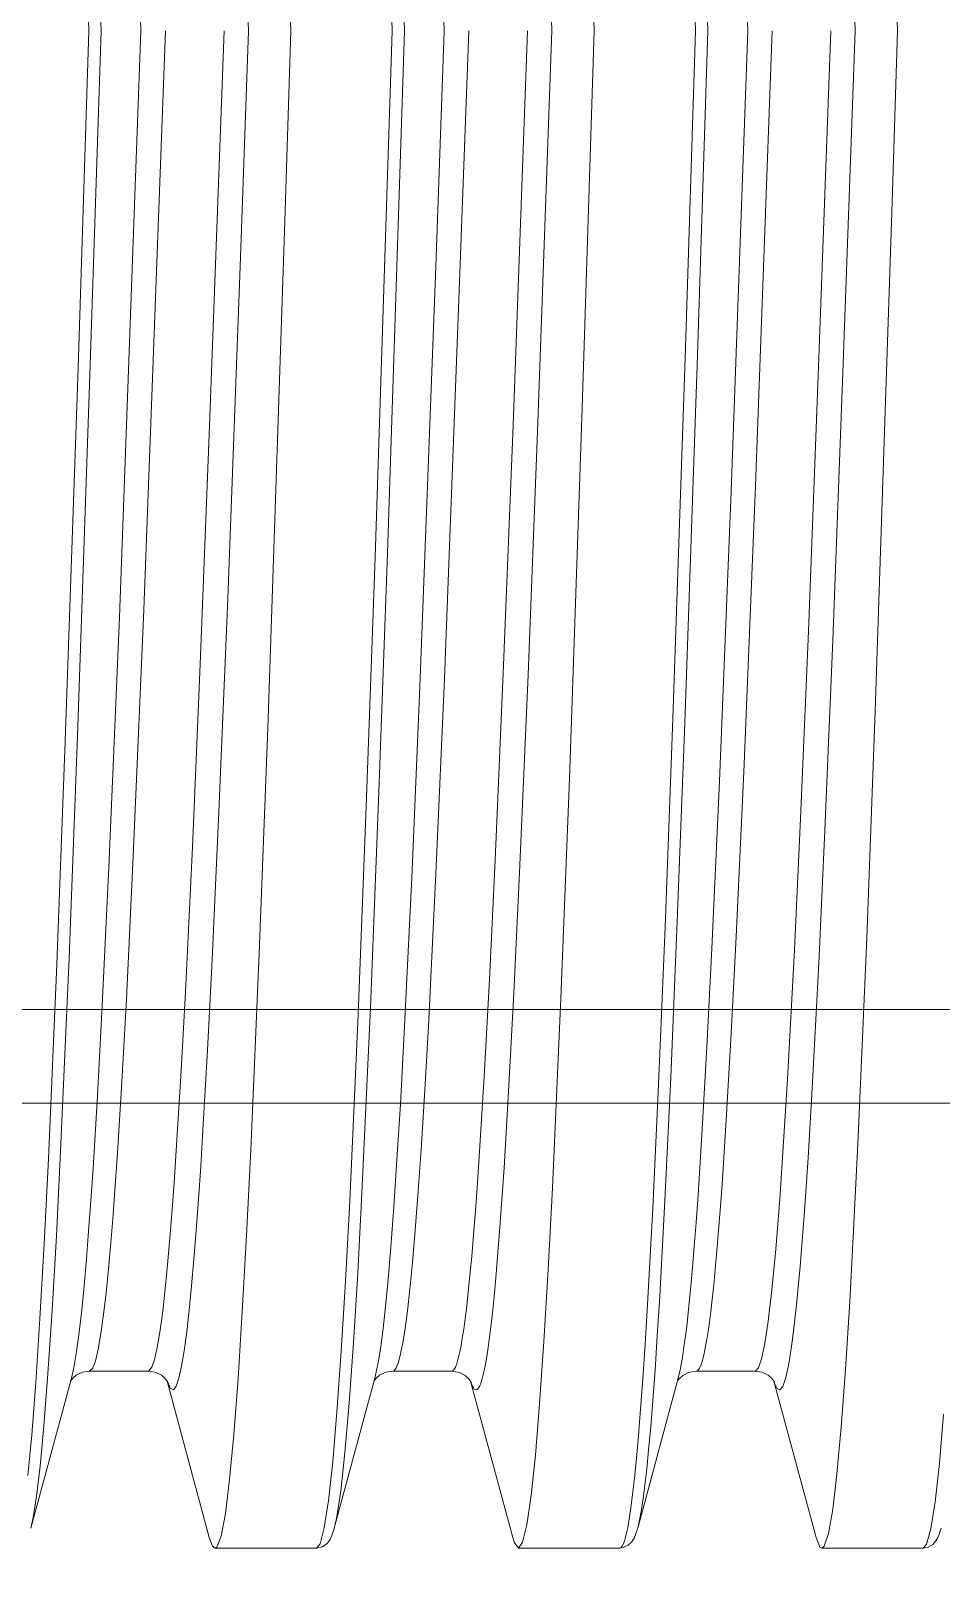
# Model space of a CAD drawing. Header units: metres. Extents: x 1628 to 1845, y 824 to 931.
# Drawn here: x 1706.73087 to 1706.75328, y 879.53015 to 879.5682 of the extents above; entities that cross this region are included whole.
import ezdxf

# ---------------------------------------------------------------- set-up
doc = ezdxf.new("R2010")
doc.units = ezdxf.units.M
doc.header["$LTSCALE"] = 0.15
doc.layers.add('hidrosanitário', color=26, linetype='Continuous', lineweight=0)

msp = doc.modelspace()

# ---------------------------------------------------------------- linework, layer by layer
at = {"layer": 'hidrosanitário', "linetype": 'Continuous'}
for p, q in [((1706.733575692841, 879.5681952414951), (1706.733045187687, 879.5826328274155)), ((1706.739342951738, 879.5811534473502), (1706.739764182346, 879.5681952414951)), ((1706.739644559985, 879.5810520733997), (1706.740065062131, 879.5681952414951)), ((1706.748519089859, 879.5681952414951), (1706.748108282357, 879.5795263535509)), ((1706.743340216321, 879.5780605741533), (1706.74369609981, 879.5681952414951)), ((1706.744740262134, 879.5681952414951), (1706.744441406014, 879.5774859203046)), ((1706.732026220998, 879.5764902942559), (1706.73229247648, 879.5681952414951)), ((1706.7323278681, 879.5764156549404), (1706.732593355526, 879.5681952414951)), ((1706.750873874058, 879.5763819533826), (1706.751167797863, 879.5681952414951)), ((1706.746977300013, 879.5762547953087), (1706.747235878175, 879.5681952414951)), ((1706.747279014746, 879.5761798207953), (1706.747536767939, 879.5681952414951)), ((1706.741047390895, 879.5681952414951), (1706.740840146265, 879.5739973234198)), ((1706.736025481251, 879.5737665209211), (1706.736224401496, 879.5681952414951)), ((1706.737268580543, 879.5681952414951), (1706.737119141861, 879.5728775019242)), ((1706.752211983856, 879.5681952414951), (1706.752077481488, 879.5724113856903)), ((1706.732026220998, 879.5599001887343), (1706.73229247648, 879.5681952414951)), ((1706.7323278681, 879.55997482805), (1706.732593355526, 879.5681952414951)), ((1706.733575692841, 879.5681952414951), (1706.733045187687, 879.5537576555749)), ((1706.734177520735, 879.5681952414901), (1706.733646267514, 879.5539381025145)), ((1706.735266895553, 879.558471408007), (1706.735622574306, 879.5681952414901)), ((1706.736025481251, 879.5626239620696), (1706.736224401496, 879.5681952414951)), ((1706.737268580543, 879.5681952414951), (1706.737119141861, 879.5635129810663)), ((1706.739342951738, 879.5552370356403), (1706.739764182346, 879.5681952414951)), ((1706.739644559985, 879.5553384095907), (1706.740065062131, 879.5681952414951)), ((1706.741047390895, 879.5681952414951), (1706.740840146265, 879.5623931595709)), ((1706.74164921885, 879.5681952414901), (1706.741441236726, 879.5624529694113)), ((1706.742739145788, 879.5584860498535), (1706.743094272421, 879.5681952414901)), ((1706.743340216321, 879.5583299088372), (1706.74369609981, 879.5681952414951)), ((1706.744740262134, 879.5681952414951), (1706.744441406014, 879.558904562686)), ((1706.746977300013, 879.5601356876817), (1706.747235878175, 879.5681952414951)), ((1706.747279014746, 879.5602106621951), (1706.747536767939, 879.5681952414951)), ((1706.748519089859, 879.5681952414951), (1706.748108282357, 879.5568641294395)), ((1706.749120916966, 879.5681952414901), (1706.74870935526, 879.5570007474797)), ((1706.75027280307, 879.5601417909262), (1706.750565970537, 879.5681952414901)), ((1706.750873874058, 879.5600085296079), (1706.751167797863, 879.5681952414951)), ((1706.752211983856, 879.5681952414951), (1706.752077481488, 879.5639790973004)), ((1706.752077481488, 879.5639790973004), (1706.751659066393, 879.5514443213405)), ((1706.737119141861, 879.5635129810663), (1706.736700726766, 879.5510260316015)), ((1706.735712035558, 879.5542198096272), (1706.736025481251, 879.5626239620696)), ((1706.740840146265, 879.5623931595709), (1706.740448478683, 879.552045970822)), ((1706.741441236726, 879.5624529694113), (1706.741049560791, 879.5522506474175)), ((1706.732014826591, 879.5508365562004), (1706.7323278681, 879.55997482805)), ((1706.746668205345, 879.5510309983362), (1706.746977300013, 879.5601356876817)), ((1706.746969866224, 879.5511583989195), (1706.747279014746, 879.5602106621951)), ((1706.750013828585, 879.5534175420506), (1706.75027280307, 879.5601417909262)), ((1706.75061489986, 879.5531918562232), (1706.750873874058, 879.5600085296079)), ((1706.731713178011, 879.5507072795607), (1706.732026220998, 879.5599001887343)), ((1706.744441406014, 879.558904562686), (1706.744127594693, 879.5497876917478)), ((1706.735037467652, 879.5526053800512), (1706.735266895553, 879.558471408007)), ((1706.742508093964, 879.552579171081), (1706.742739145788, 879.5584860498535)), ((1706.743109164584, 879.5523420005744), (1706.743340216321, 879.5583299088372)), ((1706.74870935526, 879.5570007474797), (1706.748424496857, 879.5499550158944)), ((1706.748108282357, 879.5568641294395), (1706.747823424126, 879.5497175738213)), ((1706.739134268923, 879.5493186196444), (1706.739342951738, 879.5552370356403)), ((1706.739435877913, 879.549454877172), (1706.739644559985, 879.5553384095907)), ((1706.735504716785, 879.54915791411), (1706.735712035558, 879.5542198096272)), ((1706.733646267514, 879.5539381025145), (1706.733388683189, 879.547874951323)), ((1706.733045187687, 879.5537576555749), (1706.732787605999, 879.5476073547087)), ((1706.749819108079, 879.5488052294426), (1706.750013828585, 879.5534175420506)), ((1706.750420178853, 879.5485168527974), (1706.75061489986, 879.5531918562232)), ((1706.734843744751, 879.5480944991358), (1706.735037467652, 879.5526053800512)), ((1706.742300913814, 879.5477762424476), (1706.742508093964, 879.552579171081)), ((1706.742901984542, 879.5474739279433), (1706.743109164584, 879.5523420005744)), ((1706.740448478683, 879.552045970822), (1706.740247757809, 879.547352200225)), ((1706.741049560791, 879.5522506474175), (1706.740848839756, 879.5476235498994)), ((1706.751659066393, 879.5514443213405), (1706.751449858846, 879.5458584138195)), ((1706.73180620069, 879.5453745887347), (1706.732014826591, 879.5508365562004)), ((1706.736700726766, 879.5510260316015), (1706.736491519219, 879.5454838831973)), ((1706.746484287224, 879.5461243061512), (1706.746668205345, 879.5510309983362)), ((1706.746785798686, 879.5462764825469), (1706.746969866224, 879.5511583989195)), ((1706.731504550995, 879.5452136375292), (1706.731713178011, 879.5507072795607)), ((1706.744127594693, 879.5497876917478), (1706.743918387146, 879.5443820433806)), ((1706.747823424126, 879.5497175738213), (1706.747637699273, 879.5456031257689)), ((1706.748424496857, 879.5499550158944), (1706.74823877131, 879.5458993285505)), ((1706.738925587962, 879.5439800823068), (1706.739134268923, 879.5493186196444)), ((1706.739227197772, 879.5441470343104), (1706.739435877913, 879.549454877172)), ((1706.73532979776, 879.5453302800578), (1706.735504716785, 879.54915791411)), ((1706.74966751401, 879.5455677346107), (1706.749819108079, 879.5488052294426)), ((1706.750268585684, 879.5452358138422), (1706.750420178853, 879.5485168527974)), ((1706.733388683189, 879.547874951323), (1706.733217437868, 879.5443538304295)), ((1706.734671706985, 879.5445313633649), (1706.734843744751, 879.5480944991358)), ((1706.742159352415, 879.5448419316139), (1706.742300913814, 879.5477762424476)), ((1706.732787605999, 879.5476073547087), (1706.732616361377, 879.5440349610363)), ((1706.740848839756, 879.5476235498994), (1706.740653905621, 879.5436884265492)), ((1706.742760422577, 879.5445002597611), (1706.742901984542, 879.5474739279433)), ((1706.740247757809, 879.547352200225), (1706.740052824737, 879.5433597123018)), ((1706.746624358599, 879.5424223320532), (1706.746785798686, 879.5462764825469)), ((1706.746322960018, 879.5422504389643), (1706.746484287224, 879.5461243061512)), ((1706.74823877131, 879.5458993285505), (1706.748115825775, 879.543507536266)), ((1706.751449858846, 879.5458584138195), (1706.751240651299, 879.5409620738977)), ((1706.736491519219, 879.5454838831973), (1706.736282311672, 879.5406428646507)), ((1706.747637699273, 879.5456031257689), (1706.747514754109, 879.5431763183427)), ((1706.749498163765, 879.5423875147407), (1706.74966751401, 879.5455677346107)), ((1706.731295715162, 879.5404211584734), (1706.731504550995, 879.5452136375292)), ((1706.731597365076, 879.5406088433323), (1706.73180620069, 879.5453745887347)), ((1706.735215884527, 879.543098365934), (1706.73532979776, 879.5453302800578)), ((1706.750099233516, 879.5420133556648), (1706.750268585684, 879.5452358138422)), ((1706.742030071903, 879.5424500015778), (1706.742159352415, 879.5448419316139)), ((1706.733217437868, 879.5443538304295), (1706.733105695435, 879.5423181628822)), ((1706.734558358672, 879.5424497392013), (1706.734671706985, 879.5445313633649)), ((1706.742631142082, 879.5420765954126), (1706.742760422577, 879.5445002597611)), ((1706.743918387146, 879.5443820433806), (1706.743709179598, 879.5397115401332)), ((1706.718416354371, 879.5440952414959), (1706.775416354383, 879.5440952414959)), ((1706.732616361377, 879.5440349610363), (1706.732504619371, 879.5419693322054)), ((1706.738716892483, 879.5393850599484), (1706.738925587962, 879.5439800823068)), ((1706.739018503053, 879.5395775718724), (1706.739227197772, 879.5441470343104)), ((1706.740653905621, 879.5436884265492), (1706.740565859817, 879.5421207588105)), ((1706.740052824737, 879.5433597123018), (1706.739964779767, 879.5417689388267)), ((1706.747514754109, 879.5431763183427), (1706.747399912723, 879.5411503590987)), ((1706.748115825775, 879.543507536266), (1706.748000984307, 879.541511096002)), ((1706.735103706674, 879.5411252506641), (1706.735215884527, 879.543098365934)), ((1706.734447318182, 879.5406370287609), (1706.734558358672, 879.5424497392013)), ((1706.74191654293, 879.540599330592), (1706.742030071903, 879.5424500015778)), ((1706.746481139157, 879.5393981408134), (1706.746624358599, 879.5424223320532)), ((1706.733105695435, 879.5423181628822), (1706.732997144117, 879.5405591163702)), ((1706.740565859817, 879.5421207588105), (1706.74048319608, 879.5407788120473)), ((1706.742517613508, 879.5402016850384), (1706.742631142082, 879.5420765954126)), ((1706.74617983026, 879.5392106358785), (1706.746322960018, 879.5422504389643)), ((1706.749404053403, 879.5408423889365), (1706.749498163765, 879.5423875147407)), ((1706.720716354372, 879.5417952414958), (1706.776416354383, 879.5417952414958)), ((1706.732504619371, 879.5419693322054), (1706.732396068454, 879.5401841230686)), ((1706.739964779767, 879.5417689388267), (1706.7398821169, 879.5404070493724)), ((1706.750005122905, 879.5404479646562), (1706.750099233516, 879.5420133556648)), ((1706.748000984307, 879.541511096002), (1706.747896693354, 879.5399130763338)), ((1706.735048389167, 879.5402398696893), (1706.735103706674, 879.5411252506641)), ((1706.747399912723, 879.5411503590987), (1706.747295621843, 879.539528438618)), ((1706.751240651299, 879.5409620738977), (1706.751136047525, 879.5388206925135)), ((1706.731492633588, 879.5385301164334), (1706.731597365076, 879.5406088433323)), ((1706.732997144117, 879.5405591163702), (1706.732943546295, 879.5397746037573)), ((1706.734392437355, 879.5398288728337), (1706.734447318182, 879.5406370287609)), ((1706.736282311672, 879.5406428646507), (1706.736177707898, 879.5385329586705)), ((1706.74048319608, 879.5407788120473), (1706.740404836567, 879.5396289094102)), ((1706.741864323206, 879.5398315353121), (1706.74191654293, 879.540599330592)), ((1706.749306955365, 879.5394277757745), (1706.749404053403, 879.5408423889365)), ((1706.731190988623, 879.5383312521705), (1706.731295715162, 879.5404211584734)), ((1706.732396068454, 879.5401841230686), (1706.732342470782, 879.539387830169)), ((1706.734993508385, 879.5394212427424), (1706.735048389167, 879.5402398696893)), ((1706.7398821169, 879.5404070493724), (1706.739803758101, 879.539239896074)), ((1706.742465393902, 879.5394239439476), (1706.742517613508, 879.5402016850384)), ((1706.749908025383, 879.5390150312486), (1706.750005122905, 879.5404479646562)), ((1706.732943546295, 879.5397746037573), (1706.732889454683, 879.5390413949652)), ((1706.734337212667, 879.5390766329189), (1706.734392437355, 879.5398288728337)), ((1706.74181468483, 879.5391523713807), (1706.741864323206, 879.5398315353121)), ((1706.747896693354, 879.5399130763338), (1706.747848690749, 879.539249923644)), ((1706.732342470782, 879.539387830169), (1706.73228837927, 879.5386435281151)), ((1706.734938283736, 879.5386593423299), (1706.734993508385, 879.5394212427424)), ((1706.738612540649, 879.537411571636), (1706.738716892483, 879.5393850599484)), ((1706.738914151543, 879.5376146846241), (1706.739018503053, 879.5395775718724)), ((1706.740404836567, 879.5396289094102), (1706.740331318473, 879.5386627066222)), ((1706.742415755614, 879.5387360537992), (1706.742465393902, 879.5394239439476)), ((1706.743709179598, 879.5397115401332), (1706.743604575825, 879.5376980392911)), ((1706.746352607433, 879.5370381405666), (1706.746481139157, 879.5393981408134)), ((1706.747295621843, 879.539528438618), (1706.747247619219, 879.5388552678302)), ((1706.74920928139, 879.5381981880965), (1706.749306955365, 879.5394277757745)), ((1706.732889454683, 879.5390413949652), (1706.732834296212, 879.5383558423822)), ((1706.734280896745, 879.5383742009427), (1706.734337212667, 879.5390766329189)), ((1706.739803758101, 879.539239896074), (1706.739730240642, 879.5382590402922)), ((1706.741767163325, 879.538549563318), (1706.74181468483, 879.5391523713807)), ((1706.746051370977, 879.5368383687113), (1706.74617983026, 879.5392106358785)), ((1706.747848690749, 879.539249923644), (1706.747803456073, 879.538668150696)), ((1706.749810353537, 879.5377697961763), (1706.749908025383, 879.5390150312486)), ((1706.73228837927, 879.5386435281151), (1706.732233220864, 879.5379475105377)), ((1706.734881967854, 879.5379479856214), (1706.734938283736, 879.5386593423299)), ((1706.740331318473, 879.5386627066222), (1706.740263162149, 879.5378676947056)), ((1706.742368234186, 879.53812557052), (1706.742415755614, 879.5387360537992)), ((1706.747247619219, 879.5388552678302), (1706.747202384545, 879.538264642622)), ((1706.747803456073, 879.538668150696), (1706.747760646186, 879.5381568968604)), ((1706.751136047525, 879.5388206925135), (1706.751031443752, 879.5369064581049)), ((1706.731087323687, 879.5364904476163), (1706.731190988623, 879.5383312521705)), ((1706.73138895514, 879.5366987392612), (1706.731492633588, 879.5385301164334)), ((1706.732834296212, 879.5383558423822), (1706.732777420872, 879.5377161826876)), ((1706.734223421288, 879.5377262648266), (1706.734280896745, 879.5383742009427)), ((1706.736177707898, 879.5385329586705), (1706.736073104124, 879.5366524246482)), ((1706.739730240642, 879.5382590402922), (1706.739662084896, 879.5374518189857)), ((1706.741721806652, 879.5380183551241), (1706.741767163325, 879.538549563318)), ((1706.747202384545, 879.538264642622), (1706.747159574665, 879.5377455483939)), ((1706.732233220864, 879.5379475105377), (1706.73217634556, 879.5372979796363)), ((1706.734824492439, 879.5372919264806), (1706.734881967854, 879.5379479856214)), ((1706.740263162149, 879.5378676947056), (1706.74019934027, 879.5372134951375)), ((1706.74167852287, 879.5375523465594), (1706.741721806652, 879.5380183551241)), ((1706.742322877584, 879.5375876678198), (1706.742368234186, 879.53812557052)), ((1706.747760646186, 879.5381568968604), (1706.747720002856, 879.5377075279449)), ((1706.749113703712, 879.5371907361626), (1706.74920928139, 879.5381981880965)), ((1706.732777420872, 879.5377161826876), (1706.732718429614, 879.5371263906201)), ((1706.734164523779, 879.5371361361098), (1706.734223421288, 879.5377262648266)), ((1706.738809817103, 879.5358873936481), (1706.738914151543, 879.5376146846241)), ((1706.741637267211, 879.5371459497834), (1706.74167852287, 879.5375523465594)), ((1706.742279593885, 879.5371158546999), (1706.742322877584, 879.5375876678198)), ((1706.743604575825, 879.5376980392911), (1706.743499972051, 879.5359203666566)), ((1706.747159574665, 879.5377455483939), (1706.747118931353, 879.5372892287961)), ((1706.747720002856, 879.5377075279449), (1706.747681328718, 879.5373129883882)), ((1706.749714777927, 879.5367498277604), (1706.749810353537, 879.5377697961763)), ((1706.73217634556, 879.5372979796363), (1706.732117354323, 879.5366989596745)), ((1706.732718429614, 879.5371263906201), (1706.73265670113, 879.5365910983459)), ((1706.734104039501, 879.5366094023319), (1706.734164523779, 879.5371361361098)), ((1706.734765594979, 879.536694526218), (1706.734824492439, 879.5372919264806)), ((1706.738508205774, 879.5356752444094), (1706.738612540649, 879.537411571636)), ((1706.739662084896, 879.5374518189857), (1706.739598263526, 879.5367874222028)), ((1706.74019934027, 879.5372134951375), (1706.740139355218, 879.5366799292009)), ((1706.74159799637, 879.5367938123267), (1706.741637267211, 879.5371459497834)), ((1706.742238338311, 879.5367044633773), (1706.742279593885, 879.5371158546999)), ((1706.747118931353, 879.5372892287961), (1706.747080257234, 879.5368885286956)), ((1706.747681328718, 879.5373129883882), (1706.747644352319, 879.5369663052478)), ((1706.749024223322, 879.536428880387), (1706.749113703712, 879.5371907361626)), ((1706.739598263526, 879.5367874222028), (1706.739538278913, 879.5362453884069)), ((1706.741560614023, 879.5364904159986), (1706.74159799637, 879.5367938123267)), ((1706.745991894459, 879.5358623006886), (1706.746051370977, 879.5368383687113)), ((1706.746293099106, 879.5360671338102), (1706.746352607433, 879.5370381405666)), ((1706.747080257234, 879.5368885286956), (1706.747043280846, 879.536536374973)), ((1706.747644352319, 879.5369663052478), (1706.747609037694, 879.536663385404)), ((1706.749625297642, 879.5359788338657), (1706.749714777927, 879.5367498277604)), ((1706.751031443752, 879.5369064581049), (1706.750926839978, 879.535234173028)), ((1706.730985424737, 879.5349156023068), (1706.731087323687, 879.5364904476163)), ((1706.731287027776, 879.5351314656187), (1706.73138895514, 879.5366987392612)), ((1706.732117354323, 879.5366989596745), (1706.732055625846, 879.5361551375862)), ((1706.73265670113, 879.5365910983459), (1706.732592252192, 879.5361230870507)), ((1706.734041640992, 879.5361516276124), (1706.734104039501, 879.5366094023319)), ((1706.734705110744, 879.5361614522989), (1706.734765594979, 879.536694526218)), ((1706.736073104124, 879.5366524246482), (1706.735968500351, 879.5350158043433)), ((1706.740139355218, 879.5366799292009), (1706.740082138215, 879.5362456780975)), ((1706.74152504049, 879.5362307875306), (1706.741560614023, 879.5364904159986)), ((1706.742161685277, 879.5360410643426), (1706.742199067549, 879.5363480651221)), ((1706.742199067549, 879.5363480651221), (1706.742238338311, 879.5367044633773)), ((1706.747043280846, 879.536536374973), (1706.74700796623, 879.5362286182798)), ((1706.747575271019, 879.5363997451169), (1706.747543014426, 879.5361718333965)), ((1706.747609037694, 879.536663385404), (1706.747575271019, 879.5363997451169)), ((1706.748939265684, 879.5358718553633), (1706.749024223322, 879.536428880387)), ((1706.732055625846, 879.5361551375862), (1706.731991176938, 879.5356794741136)), ((1706.732592252192, 879.5361230870507), (1706.732524771264, 879.5357340117215)), ((1706.73397755397, 879.5357732969495), (1706.734041640992, 879.5361516276124)), ((1706.734642712261, 879.5356983511236), (1706.734705110744, 879.5361614522989)), ((1706.739538278913, 879.5362453884069), (1706.739481062273, 879.5358040885516)), ((1706.740082138215, 879.5362456780975), (1706.740026667226, 879.5358952717223)), ((1706.741458950425, 879.5358245285348), (1706.741491182544, 879.5360102438857)), ((1706.741491182544, 879.5360102438857), (1706.74152504049, 879.5362307875306)), ((1706.742126111813, 879.535778418027), (1706.742161685277, 879.5360410643426)), ((1706.746236311682, 879.5352154975593), (1706.746293099106, 879.5360671338102)), ((1706.746974199563, 879.5359607115976), (1706.746941942977, 879.5357290547496)), ((1706.74700796623, 879.5362286182798), (1706.746974199563, 879.5359607115976)), ((1706.747512212163, 879.5359761869994), (1706.747482804052, 879.5358095646869)), ((1706.747543014426, 879.5361718333965), (1706.747512212163, 879.5359761869994)), ((1706.749540339699, 879.5354154886289), (1706.749625297642, 879.5359788338657)), ((1706.731991176938, 879.5356794741136), (1706.731923696143, 879.5352837832964)), ((1706.732524771264, 879.5357340117215), (1706.732454621971, 879.5354403492091)), ((1706.733912236718, 879.5354845823819), (1706.73397755397, 879.5357732969495)), ((1706.734578625246, 879.535315848674), (1706.734642712261, 879.5356983511236)), ((1706.738403870903, 879.5341890968738), (1706.738508205774, 879.5356752444094)), ((1706.73870548267, 879.5344086479885), (1706.738809817103, 879.5358873936481)), ((1706.739481062273, 879.5358040885516), (1706.73942559155, 879.5354478228331)), ((1706.739972304413, 879.5356200407012), (1706.739918031663, 879.5354131633175)), ((1706.740026667226, 879.5358952717223), (1706.739972304413, 879.5356200407012)), ((1706.741399003728, 879.5355424613039), (1706.741428254061, 879.5356697681742)), ((1706.741428254061, 879.5356697681742), (1706.741458950425, 879.5358245285348)), ((1706.742092253929, 879.5355553779685), (1706.742126111813, 879.535778418027)), ((1706.743499972051, 879.5359203666566), (1706.743395368278, 879.5343922685842)), ((1706.74593513568, 879.5350062087517), (1706.745991894459, 879.5358623006886)), ((1706.746941942977, 879.5357290547496), (1706.746911140724, 879.5355301360695)), ((1706.7474547314, 879.5356689844392), (1706.747427933995, 879.5355516988765)), ((1706.747482804052, 879.5358095646869), (1706.7474547314, 879.5356689844392)), ((1706.748858448562, 879.5354949983433), (1706.748939265684, 879.5358718553633)), ((1706.731923696143, 879.5352837832964), (1706.731864571651, 879.5350241416667)), ((1706.732309779692, 879.5351952421855), (1706.732138972047, 879.535169566432)), ((1706.732309596214, 879.5351952414875), (1706.733754649788, 879.5351952414875)), ((1706.732382644153, 879.5352574836173), (1706.732309787487, 879.5351952419145)), ((1706.732454621971, 879.5354403492091), (1706.732382644153, 879.5352574836173)), ((1706.733924670925, 879.5351697608149), (1706.733754433583, 879.5351952575678)), ((1706.73375444172, 879.5351952419927), (1706.733756642273, 879.5351952878103)), ((1706.733756642273, 879.5351952878103), (1706.733774388933, 879.5351997877225)), ((1706.733774388933, 879.5351997877225), (1706.733844664079, 879.5352897390632)), ((1706.733844664079, 879.5352897390632), (1706.733912236718, 879.5354845823819)), ((1706.73451330795, 879.5350242488895), (1706.734578625246, 879.535315848674)), ((1706.73942559155, 879.5354478228331), (1706.739371228948, 879.5351677930265)), ((1706.739781480351, 879.5351952462353), (1706.739610955636, 879.5351696564463)), ((1706.739781294322, 879.5351952414875), (1706.741226347893, 879.5351952414875)), ((1706.739809866033, 879.5352047663047), (1706.739781487379, 879.5351952419222)), ((1706.739863967756, 879.5352749605287), (1706.739809866033, 879.5352047663047)), ((1706.739918031663, 879.5354131633175), (1706.739863967756, 879.5352749605287)), ((1706.741227103379, 879.5351952481473), (1706.741248751834, 879.5352010980263)), ((1706.741419720751, 879.535162014481), (1706.741237033508, 879.5351951688575)), ((1706.741248751834, 879.5352010980263), (1706.741271287769, 879.5352188037567)), ((1706.741271287769, 879.5352188037567), (1706.741294661042, 879.5352496784927)), ((1706.741294661042, 879.5352496784927), (1706.741319022084, 879.5352954034555)), ((1706.741319022084, 879.5352954034555), (1706.741344477166, 879.5353579322679)), ((1706.741344477166, 879.5353579322679), (1706.741371108636, 879.5354394553245)), ((1706.741371108636, 879.5354394553245), (1706.741399003728, 879.5355424613039)), ((1706.74200007526, 879.5350826719349), (1706.742029325538, 879.5352112431291)), ((1706.742029325538, 879.5352112431291), (1706.742060021857, 879.5353676285969)), ((1706.742060021857, 879.5353676285969), (1706.742092253929, 879.5355553779685)), ((1706.746181769368, 879.5344683012064), (1706.746236311682, 879.5352154975593)), ((1706.746853659981, 879.5352176287269), (1706.746826862587, 879.5350982297217)), ((1706.746881732623, 879.5353606687503), (1706.746853659981, 879.5352176287269)), ((1706.746911140724, 879.5355301360695), (1706.746881732623, 879.5353606687503)), ((1706.747242300481, 879.5351951687134), (1706.747059629187, 879.5351620176538)), ((1706.74727098211, 879.5351990175858), (1706.747252959729, 879.5351952415)), ((1706.747252992437, 879.5351952414875), (1706.748698045999, 879.5351952414875)), ((1706.747290573828, 879.5352117198707), (1706.74727098211, 879.5351990175858)), ((1706.747310979647, 879.5352344683364), (1706.747290573828, 879.5352117198707)), ((1706.747332296939, 879.5352685981846), (1706.747310979647, 879.5352344683364)), ((1706.747354593438, 879.5353156166299), (1706.747332296939, 879.5352685981846)), ((1706.747377925597, 879.5353771952326), (1706.747354593438, 879.5353156166299)), ((1706.747402352209, 879.5354551983677), (1706.747377925597, 879.5353771952326)), ((1706.747427933995, 879.5355516988765), (1706.747402352209, 879.5354551983677)), ((1706.748696254402, 879.5351952789405), (1706.748697835195, 879.5351952420059)), ((1706.748868171231, 879.5351697239327), (1706.748697823246, 879.5351952533582)), ((1706.748697835195, 879.5351952420059), (1706.748711260368, 879.535197278968)), ((1706.748711260368, 879.535197278968), (1706.748782196051, 879.5352778324778)), ((1706.748782196051, 879.5352778324778), (1706.748858448562, 879.5354949983433)), ((1706.749459523032, 879.5350347761376), (1706.749540339699, 879.5354154886289)), ((1706.750926839978, 879.535234173028), (1706.750822236204, 879.533816768699)), ((1706.731864571651, 879.5350241416667), (1706.730866908674, 879.5313299809435)), ((1706.730886980686, 879.5336259781942), (1706.730985424737, 879.5349156023068)), ((1706.731188543851, 879.5338476356816), (1706.731287027776, 879.5351314656187)), ((1706.731854534975, 879.534965182074), (1706.731843721615, 879.5349469977313)), ((1706.7318984613, 879.5350205073963), (1706.731854534975, 879.534965182074)), ((1706.73198317038, 879.5350938354189), (1706.7318984613, 879.5350205073963)), ((1706.732138972047, 879.535169566432), (1706.73198317038, 879.5350938354189)), ((1706.73408060543, 879.5350941592498), (1706.733924670925, 879.5351697608149)), ((1706.734165555473, 879.5350207408625), (1706.73408060543, 879.5350941592498)), ((1706.734209668784, 879.5349652279523), (1706.734165555473, 879.5350207408625)), ((1706.734226760729, 879.53493649616), (1706.734209668784, 879.5349652279523)), ((1706.735260044487, 879.5310975986607), (1706.734220533387, 879.5349469644069)), ((1706.734222148563, 879.53494989734), (1706.734228577451, 879.534932864209)), ((1706.734228577451, 879.534932864209), (1706.734226760729, 879.53493649616)), ((1706.734227030893, 879.5349369617646), (1706.734301206976, 879.5347697986916)), ((1706.734375460328, 879.5347379269064), (1706.7344457353, 879.534827881895)), ((1706.7344457353, 879.534827881895), (1706.73451330795, 879.5350242488895)), ((1706.735968500351, 879.5350158043433), (1706.735863896577, 879.533635753383)), ((1706.739336269651, 879.5350241412401), (1706.738338611813, 879.53132999956)), ((1706.739326268645, 879.5349652192571), (1706.73931541041, 879.5349469632469)), ((1706.739370292225, 879.5350206396564), (1706.739326268645, 879.5349652192571)), ((1706.739371228948, 879.5351677930265), (1706.739336269651, 879.5350241412401)), ((1706.73945511739, 879.5350940046068), (1706.739370292225, 879.5350206396564)), ((1706.739610955636, 879.5351696564463), (1706.73945511739, 879.5350940046068)), ((1706.741561607112, 879.5350875586477), (1706.741419720751, 879.535162014481)), ((1706.741650360026, 879.535006037158), (1706.741561607112, 879.5350875586477)), ((1706.741687840813, 879.5349551550547), (1706.741650360026, 879.535006037158)), ((1706.741699755831, 879.5349338830123), (1706.741687840813, 879.5349551550547)), ((1706.742731742602, 879.5310975986607), (1706.741692047714, 879.5349476444184)), ((1706.741696719986, 879.5349393029479), (1706.741716075247, 879.5348822310465)), ((1706.74169785245, 879.534938909775), (1706.741699216921, 879.5349354176695)), ((1706.741699216921, 879.5349354176695), (1706.741699755831, 879.5349338830123)), ((1706.741716075247, 879.5348822310465), (1706.741740423792, 879.5348247271708)), ((1706.741740423792, 879.5348247271708), (1706.741763715374, 879.5347828113419)), ((1706.741895732738, 879.534787648637), (1706.741920093658, 879.5348335787706)), ((1706.741920093658, 879.5348335787706), (1706.741945548733, 879.534896529024)), ((1706.741945548733, 879.534896529024), (1706.741972180212, 879.5349787193112)), ((1706.741972180212, 879.5349787193112), (1706.74200007526, 879.5350826719349)), ((1706.746807967721, 879.5350241410728), (1706.745810302486, 879.5313299719804)), ((1706.745880617574, 879.5342550687291), (1706.74593513568, 879.5350062087517)), ((1706.746791502518, 879.5349551600406), (1706.746787488045, 879.5349483674498)), ((1706.746828985016, 879.5350060426084), (1706.746791502518, 879.5349551600406)), ((1706.746826862587, 879.5350982297217), (1706.746807967784, 879.5350241413051)), ((1706.746917740412, 879.5350875639214), (1706.746828985016, 879.5350060426084)), ((1706.747059629187, 879.5351620176538), (1706.746917740412, 879.5350875639214)), ((1706.749024117347, 879.5350940746483), (1706.748868171231, 879.5351697239327)), ((1706.749109028483, 879.5350206568686), (1706.749024117347, 879.5350940746483)), ((1706.749153098134, 879.5349651808423), (1706.749109028483, 879.5350206568686)), ((1706.749170155493, 879.5349364990601), (1706.749153098134, 879.5349651808423)), ((1706.750203440718, 879.5310975986612), (1706.749163927935, 879.5349469706388)), ((1706.749165521899, 879.534949943254), (1706.749171951522, 879.5349329085724)), ((1706.749167552035, 879.5349445646006), (1706.749181478598, 879.534899370548)), ((1706.749171951522, 879.5349329085724), (1706.749170155493, 879.5349364990601)), ((1706.749181478598, 879.534899370548), (1706.749245349675, 879.5347688300006)), ((1706.749312335267, 879.5347355010546), (1706.749383270981, 879.5348159202048)), ((1706.749383270981, 879.5348159202048), (1706.749459523032, 879.5350347761376)), ((1706.734301206976, 879.5347697986916), (1706.734375460328, 879.5347379269064)), ((1706.741763715374, 879.5347828113419), (1706.741786044029, 879.5347546620886)), ((1706.741786044029, 879.5347546620886), (1706.741807545621, 879.5347386983011)), ((1706.741807545621, 879.5347386983011), (1706.741828174862, 879.5347336633819)), ((1706.741828174862, 879.5347336633819), (1706.74184982353, 879.5347392082125)), ((1706.74184982353, 879.5347392082125), (1706.741872359552, 879.5347567591683)), ((1706.741872359552, 879.5347567591683), (1706.741895732738, 879.534787648637)), ((1706.746129547182, 879.5338193464539), (1706.746181769368, 879.5344683012064)), ((1706.749245349675, 879.5347688300006), (1706.749312335267, 879.5347355010546)), ((1706.738299518269, 879.5329643764188), (1706.738403870903, 879.5341890968738)), ((1706.738601130375, 879.5331896378924), (1706.73870548267, 879.5344086479885)), ((1706.743395368278, 879.5343922685842), (1706.743290764504, 879.5331255615223)), ((1706.745828418317, 879.5336026966166), (1706.745880617574, 879.5342550687291)), ((1706.753238572904, 879.5329192359544), (1706.753342914878, 879.5341327116627)), ((1706.731095526156, 879.5328511470665), (1706.731188543851, 879.5338476356816)), ((1706.746079513987, 879.5332597543132), (1706.746129547182, 879.5338193464539)), ((1706.750822236204, 879.533816768699), (1706.750717632431, 879.5326652055954)), ((1706.730794016068, 879.5326253812431), (1706.730886980686, 879.5336259781942)), ((1706.735863896577, 879.533635753383), (1706.735759292804, 879.5325229434005)), ((1706.745778409903, 879.5330401970854), (1706.745828418317, 879.5336026966166)), ((1706.738195165781, 879.5320107839622), (1706.738299518269, 879.5329643764188)), ((1706.738496778224, 879.5322400200679), (1706.738601130375, 879.5331896378924)), ((1706.743290764504, 879.5331255615223), (1706.74318616073, 879.5321300406403)), ((1706.74573073381, 879.5325618001733), (1706.745778409903, 879.5330401970854)), ((1706.746031812455, 879.5327838074603), (1706.746079513987, 879.5332597543132)), ((1706.753134231235, 879.5319771814305), (1706.753238572904, 879.5329192359544)), ((1706.731007681434, 879.5321084378398), (1706.731095526156, 879.5328511470665)), ((1706.735759292804, 879.5325229434005), (1706.73565468903, 879.5316859795124)), ((1706.7456855563, 879.532161309473), (1706.74573073381, 879.5325618001733)), ((1706.745986608383, 879.5323853446802), (1706.746031812455, 879.5327838074603)), ((1706.750717632431, 879.5326652055954), (1706.750613028657, 879.531788388504)), ((1706.738392444019, 879.5315671921479), (1706.738496778224, 879.5322400200679)), ((1706.745642675015, 879.5318292712906), (1706.7456855563, 879.532161309473)), ((1706.745943701262, 879.5320549837878), (1706.745986608383, 879.5323853446802)), ((1706.730925833315, 879.5315934992703), (1706.731007681434, 879.5321084378398)), ((1706.738090831153, 879.5313357475501), (1706.738195165781, 879.5320107839622)), ((1706.74318616073, 879.5321300406403), (1706.743081556957, 879.531413404084)), ((1706.745601988603, 879.5315579369898), (1706.745642675015, 879.5318292712906)), ((1706.745864342145, 879.531568215452), (1706.745902991845, 879.5317850309801)), ((1706.745902991845, 879.5317850309801), (1706.745943701262, 879.5320549837878)), ((1706.750613028657, 879.531788388504), (1706.750508424883, 879.5311930976592)), ((1706.753029892068, 879.5313138049172), (1706.753134231235, 879.5319771814305)), ((1706.730866906579, 879.5313299731803), (1706.730925833315, 879.5315934992703)), ((1706.73565468903, 879.5316859795124), (1706.735550085256, 879.5311313337778)), ((1706.738338605578, 879.5313299764547), (1706.738392444019, 879.5315671921479)), ((1706.743081556957, 879.531413404084), (1706.742976953183, 879.5309811934475)), ((1706.745563360303, 879.5313400091637), (1706.745601988603, 879.5315579369898)), ((1706.745810302388, 879.5313299716178), (1706.745827617425, 879.5313980410932)), ((1706.745827617425, 879.5313980410932), (1706.745864342145, 879.531568215452)), ((1706.735340877709, 879.530883936316), (1706.735260044487, 879.5310975986607)), ((1706.735550085256, 879.5311313337778), (1706.735445481483, 879.5308632951509)), ((1706.737986497208, 879.5309442752692), (1706.738090831153, 879.5313357475501)), ((1706.738233196002, 879.531051804663), (1706.738159945733, 879.5309526440184)), ((1706.738278338016, 879.5311457617807), (1706.738233196002, 879.531051804663)), ((1706.738313442457, 879.5312437998185), (1706.738278338016, 879.5311457617807)), ((1706.738336586082, 879.5313225714066), (1706.738313442457, 879.5312437998185)), ((1706.742767745636, 879.5309811934475), (1706.742731742602, 879.5310975986607)), ((1706.745458582107, 879.5309451983752), (1706.745491766408, 879.5310390684298)), ((1706.745491766408, 879.5310390684298), (1706.745526655976, 879.5311689616896)), ((1706.745526655976, 879.5311689616896), (1706.745563360303, 879.5313400091637)), ((1706.745720512121, 879.5310807314653), (1706.745665957489, 879.530992640378)), ((1706.745759537338, 879.531169902972), (1706.745720512121, 879.5310807314653)), ((1706.745791610689, 879.5312646263786), (1706.745759537338, 879.531169902972)), ((1706.745809139245, 879.5313256803867), (1706.745791610689, 879.5312646263786)), ((1706.750299217336, 879.5308632951509), (1706.750203440718, 879.5310975986612)), ((1706.750508424883, 879.5311930976592), (1706.75040382111, 879.530883936316)), ((1706.752925552155, 879.53093418271), (1706.753029892068, 879.5313138049172)), ((1706.753154043398, 879.5310154910945), (1706.753078488324, 879.530928829376)), ((1706.753198859472, 879.5310941594242), (1706.753154043398, 879.5310154910945)), ((1706.753231761085, 879.5311713191373), (1706.753198859472, 879.5310941594242)), ((1706.753261447985, 879.5312586147439), (1706.753231761085, 879.5311713191373)), ((1706.753281943516, 879.5313298469872), (1706.753261447985, 879.5312586147439)), ((1706.735400651294, 879.5308367509211), (1706.735340877709, 879.530883936316)), ((1706.735445481483, 879.5308632951509), (1706.735400651294, 879.5308367509211)), ((1706.737896253836, 879.5308367509211), (1706.735400651294, 879.5308367509211)), ((1706.738045820067, 879.5308702503118), (1706.737892797016, 879.5308370022807)), ((1706.737892802209, 879.5308369082535), (1706.737896253401, 879.5308367509211)), ((1706.737896253401, 879.5308367509211), (1706.737986497208, 879.5309442752692)), ((1706.738159945733, 879.5309526440184), (1706.738045820067, 879.5308702503118)), ((1706.742872349409, 879.5308367509211), (1706.742767745636, 879.5309811934475)), ((1706.742976953183, 879.5309811934475), (1706.742872349409, 879.5308367509211)), ((1706.745367951562, 879.5308367509211), (1706.742872349409, 879.5308367509211)), ((1706.745367951562, 879.5308367509211), (1706.74539673836, 879.530847696681)), ((1706.745435182397, 879.5308433038641), (1706.745383710455, 879.5308371505515)), ((1706.74539673836, 879.530847696681), (1706.745426969767, 879.5308827514958)), ((1706.745426969767, 879.5308827514958), (1706.745458582107, 879.5309451983752)), ((1706.745579319685, 879.5309067529842), (1706.745435182397, 879.5308433038641)), ((1706.745665957489, 879.530992640378), (1706.745579319685, 879.5309067529842)), ((1706.750344047525, 879.5308367509211), (1706.750299217336, 879.5308632951509)), ((1706.75040382111, 879.530883936316), (1706.750344047525, 879.5308367509211)), ((1706.752839650173, 879.5308367509211), (1706.750344047525, 879.5308367509211)), ((1706.75283700608, 879.5308368432517), (1706.752839649904, 879.5308367509211)), ((1706.752964175831, 879.5308596339431), (1706.752837061074, 879.5308369045841)), ((1706.752839649904, 879.5308367509211), (1706.752925552155, 879.53093418271)), ((1706.753078488324, 879.530928829376), (1706.752964175831, 879.5308596339431))]:
    msp.add_line(p, q, dxfattribs=at)
at = {"layer": 'hidrosanitário', "color": 252}
for radius in [0.9061456014126571, 0.9058791726019018, 0.9041094463522866, 0.9026907153113096, 0.8958214832737841, 0.8951386036019684, 0.8842056471849256]:
    msp.add_circle((1707.520815090552, 879.5718501633668), radius, dxfattribs=at)
for centre, radius, start, end in [((1707.520815090552, 879.5718501633668), 0.8325693453144607, 159.2910475919682, 200.7089524080318), ((1707.520815090552, 879.5718501633668), 0.8282603734532591, 159.3171018025948, 200.6828981974052), ((1712.733170493175, 866.703685824455), 13.92321668157464, 112.8227556038961, 115.4896495288716)]:
    msp.add_arc(centre, radius, start, end, dxfattribs=at)

doc.saveas('drawing.dxf')
